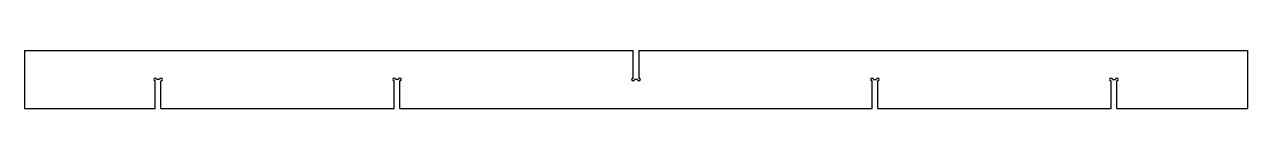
# Model space of a CAD drawing. Header units: millimetres. Extents: x -633 to 633, y 0 to 60.
import ezdxf

# ---------------------------------------------------------------- set-up
doc = ezdxf.new("R2010")
doc.units = ezdxf.units.MM

msp = doc.modelspace()

# ---------------------------------------------------------------- linework, layer by layer
at = {"color": 7, "linetype": 'Continuous', "lineweight": 25}
for p, q in [((-633.4, 60), (-3, 60)), ((-633.4, 60), (-633.4, 0)), ((-3, 31.5), (-3, 60)), ((3, 60), (633.4, 60)), ((3, 60), (3, 31.5)), ((633.4, 60), (633.4, 0)), ((-498, 0), (-498, 28.5)), ((-493.5, 30), (-496.5, 30)), ((-492, 0), (-492, 28.5)), ((-250.5, 0), (-250.5, 28.5)), ((-246, 30), (-249, 30)), ((-244.5, 0), (-244.5, 28.5)), ((1.5, 30), (-1.5, 30)), ((244.5, 0), (244.5, 28.5)), ((246, 30), (249, 30)), ((250.5, 0), (250.5, 28.5)), ((492, 0), (492, 28.5)), ((493.5, 30), (496.5, 30)), ((498, 0), (498, 28.5)), ((-633.4, 0), (-498, 0)), ((-492, 0), (-250.5, 0)), ((-244.5, 0), (244.5, 0)), ((250.5, 0), (492, 0)), ((498, 0), (633.4, 0))]:
    msp.add_line(p, q, dxfattribs=at)
for centre, start, end in [((-498, 30), 0, 270), ((-492, 30), 270, 180), ((-250.5, 30), 0, 270), ((-244.5, 30), 270, 180), ((-3, 30), 90, 0), ((3, 30), 180, 90), ((244.5, 30), 0, 270), ((250.5, 30), 270, 180), ((492, 30), 0, 270), ((498, 30), 270, 180)]:
    msp.add_arc(centre, 1.5, start, end, dxfattribs=at)

doc.saveas('drawing.dxf')
